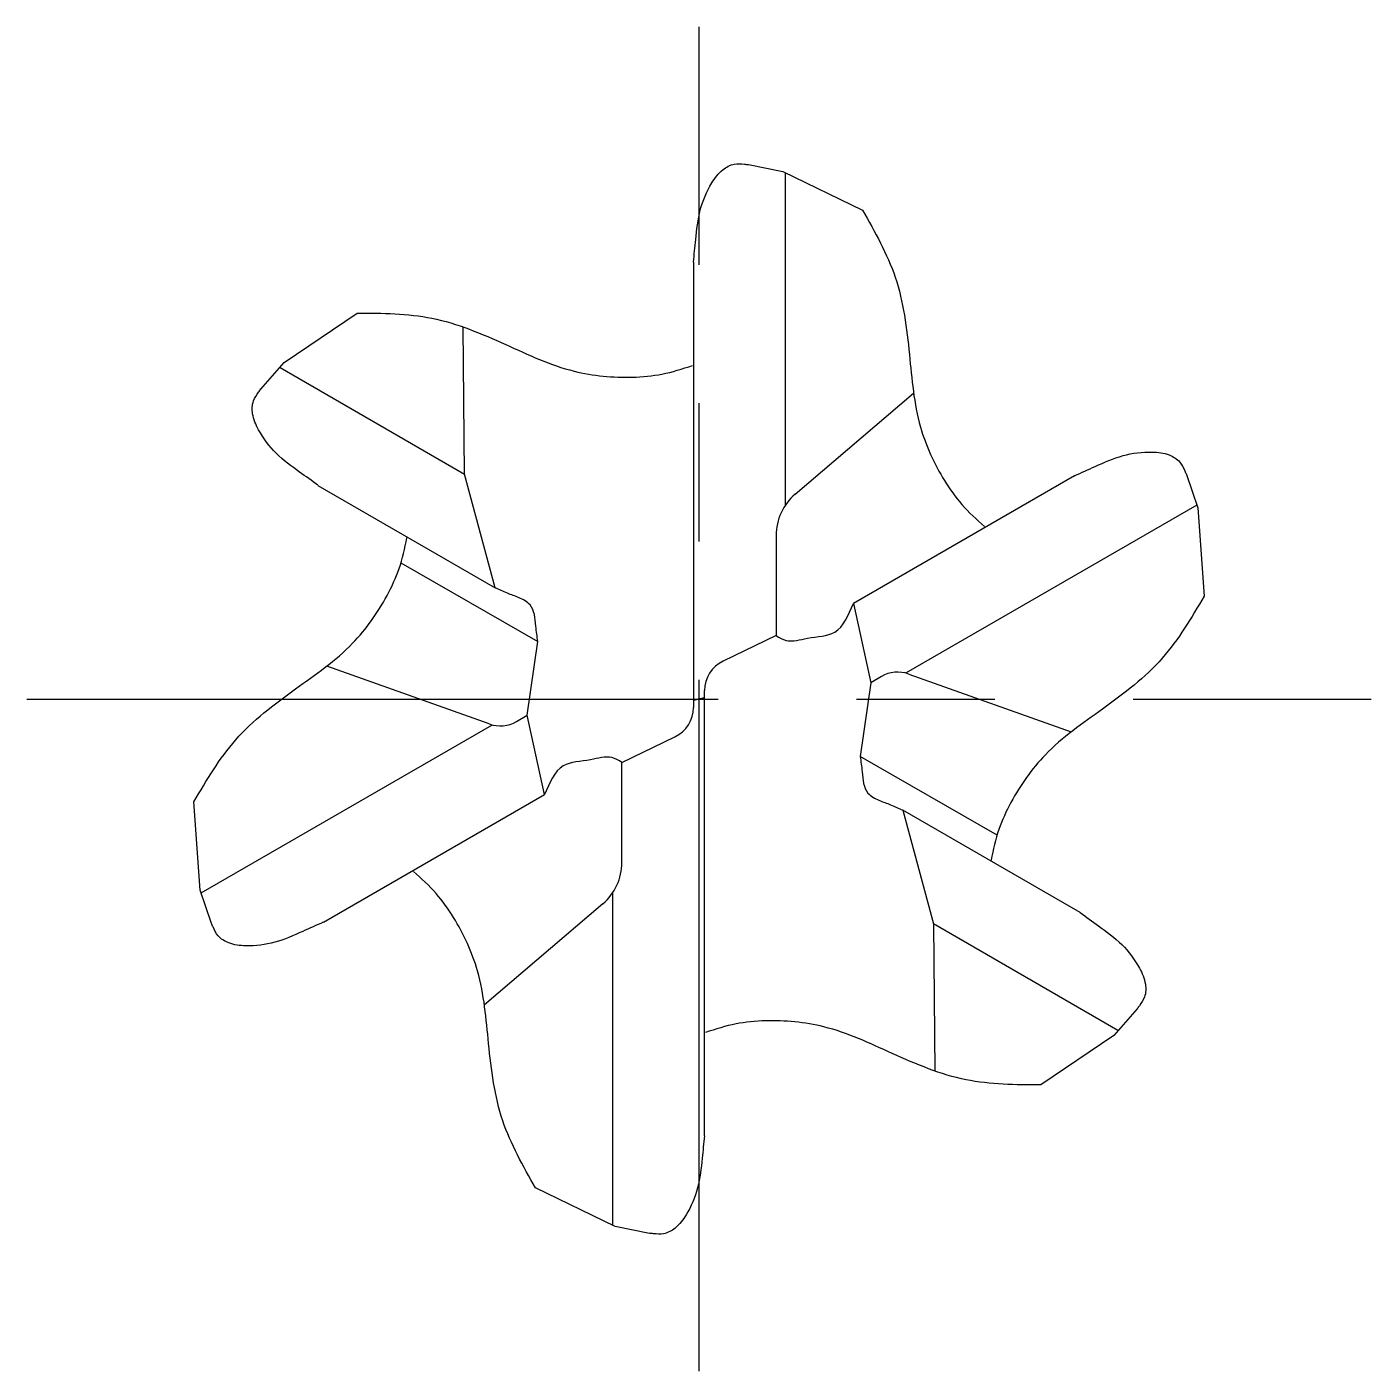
# Model space of a CAD drawing. Header units: millimetres. Extents: x -6.2 to 6.2, y -6.2 to 6.2.
import ezdxf

# ---------------------------------------------------------------- set-up
doc = ezdxf.new("R2010")
doc.units = ezdxf.units.MM
doc.linetypes.add('ACAD_ISO04W100', pattern=[30, 24, -3, 0, -3])
doc.linetypes.add('CENTER', pattern=[50.8, 31.75, -6.35, 6.35, -6.35])
doc.layers.add('中心线', color=2, linetype='ACAD_ISO04W100')
doc.layers.add('轮廓', color=4, linetype='Continuous')

# ---------------------------------------------------------------- blocks, each defined once
blk = doc.blocks.new('*U1')
blk.add_spline([(-0.252, -0.451), (-0.231, -0.245), (-0.189, 0.027), (-0.083, 0.275), (0.017, 0.396), (0.123, 0.448), (0.216, 0.448), (0.252, 0.444)], degree=3)
blk = doc.blocks.new('*U0')
at = {"layer": '轮廓'}
blk.add_blockref('*U1', (557.467, 450.563), dxfattribs=at)
for p, rotation in [((553.501, 448.506), 59.99999999999999), ((561.232, 448.157), 299.9999999999999), ((553.299, 444.042), 120), ((561.031, 443.693), 239.9999999999999), ((557.064, 441.636), 180)]:
    blk.add_blockref('*U1', p, dxfattribs=dict(at, rotation=rotation))

msp = doc.modelspace()

# ---------------------------------------------------------------- linework, layer by layer
at = {"layer": '中心线', "linetype": 'CENTER', "ltscale": 0.2}
for p, q in [((0, -6.173), (0, 6.173)), ((-6.173, 0), (6.173, 0))]:
    msp.add_line(p, q, dxfattribs=at)
at = {"layer": '轮廓'}
for p, q in [((0.454, 4.908), (0.77, 4.844)), ((0.77, 4.844), (1.501, 4.49)), ((0.79, 4.832), (0.79, 1.776)), ((-0.051, 4.012), (-0.051, -0.078)), ((-3.81, 3.089), (-3.138, 3.545)), ((-2.153, 2.066), (-2.167, 3.417)), ((-4.023, 2.847), (-3.81, 3.089)), ((-3.848, 3.045), (-2.153, 2.066)), ((0.884, 1.882), (1.971, 2.809)), ((-1.871, 1.022), (-2.153, 2.066)), ((3.449, 2.05), (1.418, 0.877)), ((4.477, 2.061), (4.58, 1.755)), ((-3.5, 1.962), (-1.871, 1.022)), ((4.571, 1.781), (1.903, 0.24)), ((4.58, 1.755), (4.639, 0.945)), ((0.708, 1.501), (0.708, 0.582)), ((-2.737, 1.252), (-1.481, 0.527)), ((1.418, 0.877), (1.577, 0.15)), ((-1.577, -0.15), (-1.481, 0.527)), ((0.708, 0.582), (0.221, 0.348)), ((-1.926, -0.229), (-3.418, 0.303)), ((1.577, 0.15), (1.481, -0.527)), ((1.675, 0.206), (1.577, 0.15)), ((1.926, 0.229), (3.418, -0.303)), ((-0.051, -0.011), (0.051, 0.011)), ((0.051, 0.011), (-0.051, -0.011)), ((0.051, -4.012), (0.051, 0.078)), ((-4.571, -1.781), (-1.903, -0.24)), ((-1.675, -0.206), (-1.577, -0.15)), ((-1.418, -0.877), (-1.577, -0.15)), ((-0.708, -0.582), (-0.221, -0.348)), ((-0.708, -1.501), (-0.708, -0.582)), ((2.737, -1.252), (1.481, -0.527)), ((-4.58, -1.755), (-4.639, -0.945)), ((-3.449, -2.05), (-1.418, -0.877)), ((1.871, -1.022), (2.153, -2.066)), ((3.5, -1.962), (1.871, -1.022)), ((-4.477, -2.061), (-4.58, -1.755)), ((-0.79, -4.832), (-0.79, -1.776)), ((-0.884, -1.882), (-1.971, -2.809)), ((3.848, -3.045), (2.153, -2.066)), ((2.153, -2.066), (2.167, -3.417)), ((4.023, -2.847), (3.81, -3.089)), ((3.81, -3.089), (3.138, -3.545)), ((-0.77, -4.844), (-1.501, -4.49)), ((-0.454, -4.908), (-0.77, -4.844))]:
    msp.add_line(p, q, dxfattribs=at)
for centre, radius, start, end in [((1.208, 1.501), 0.5, 130.4557, 180), ((0.351, 0.078), 0.3, 115.6592, 180.0218), ((1.825, -0.053), 0.3, 70.3836, 120), ((-0.351, -0.078), 0.3, 295.6592, 0.0218), ((-1.825, 0.053), 0.3, 250.3836, 300), ((-1.208, -1.501), 0.5, 310.4557, 0)]:
    msp.add_arc(centre, radius, start, end, dxfattribs=at)
for points in [[(1.501, 4.49), (1.802, 3.873), (1.932, 3.164), (2.034, 2.498), (2.255, 2.006), (2.414, 1.787), (2.622, 1.583)], [(-3.138, 3.545), (-2.453, 3.497), (-1.774, 3.255), (-1.147, 3.011), (-0.61, 2.956), (-0.34, 2.984), (-0.06, 3.062)], [(-4.639, -0.945), (-4.255, -0.376), (-3.706, 0.092), (-3.181, 0.512), (-2.865, 0.95), (-2.754, 1.197), (-2.682, 1.479)], [(-1.481, 0.527), (-1.498, 0.67), (-1.552, 0.864), (-1.653, 0.93), (-1.76, 0.971), (-1.871, 1.022)], [(4.639, 0.945), (4.255, 0.376), (3.706, -0.092), (3.181, -0.512), (2.865, -0.95), (2.754, -1.197), (2.682, -1.479)], [(1.481, -0.527), (1.498, -0.67), (1.552, -0.864), (1.653, -0.93), (1.76, -0.971), (1.871, -1.022)], [(-1.501, -4.49), (-1.802, -3.873), (-1.932, -3.164), (-2.034, -2.498), (-2.255, -2.006), (-2.414, -1.787), (-2.622, -1.583)], [(3.138, -3.545), (2.453, -3.497), (1.774, -3.255), (1.147, -3.011), (0.61, -2.956), (0.34, -2.984), (0.06, -3.062)]]:
    msp.add_spline(points, degree=3, dxfattribs=at)
for points in [[(0.708, 0.582), (0.738, 0.564), (0.827, 0.512), (1.014, 0.574), (1.292, 0.575), (1.37, 0.767), (1.418, 0.877)], [(-0.708, -0.582), (-0.738, -0.564), (-0.827, -0.512), (-1.014, -0.574), (-1.292, -0.575), (-1.37, -0.767), (-1.418, -0.877)]]:
    msp.add_open_spline(points, degree=3, knots=[0, 0, 0, 0, 0.1017063, 0.2988761, 0.5568556, 0.8633075, 0.8633075, 0.8633075, 0.8633075], dxfattribs=at)

# ---------------------------------------------------------------- block references
msp.add_blockref('*U0', (-557.266, -446.099), dxfattribs=at)

doc.saveas('drawing.dxf')
